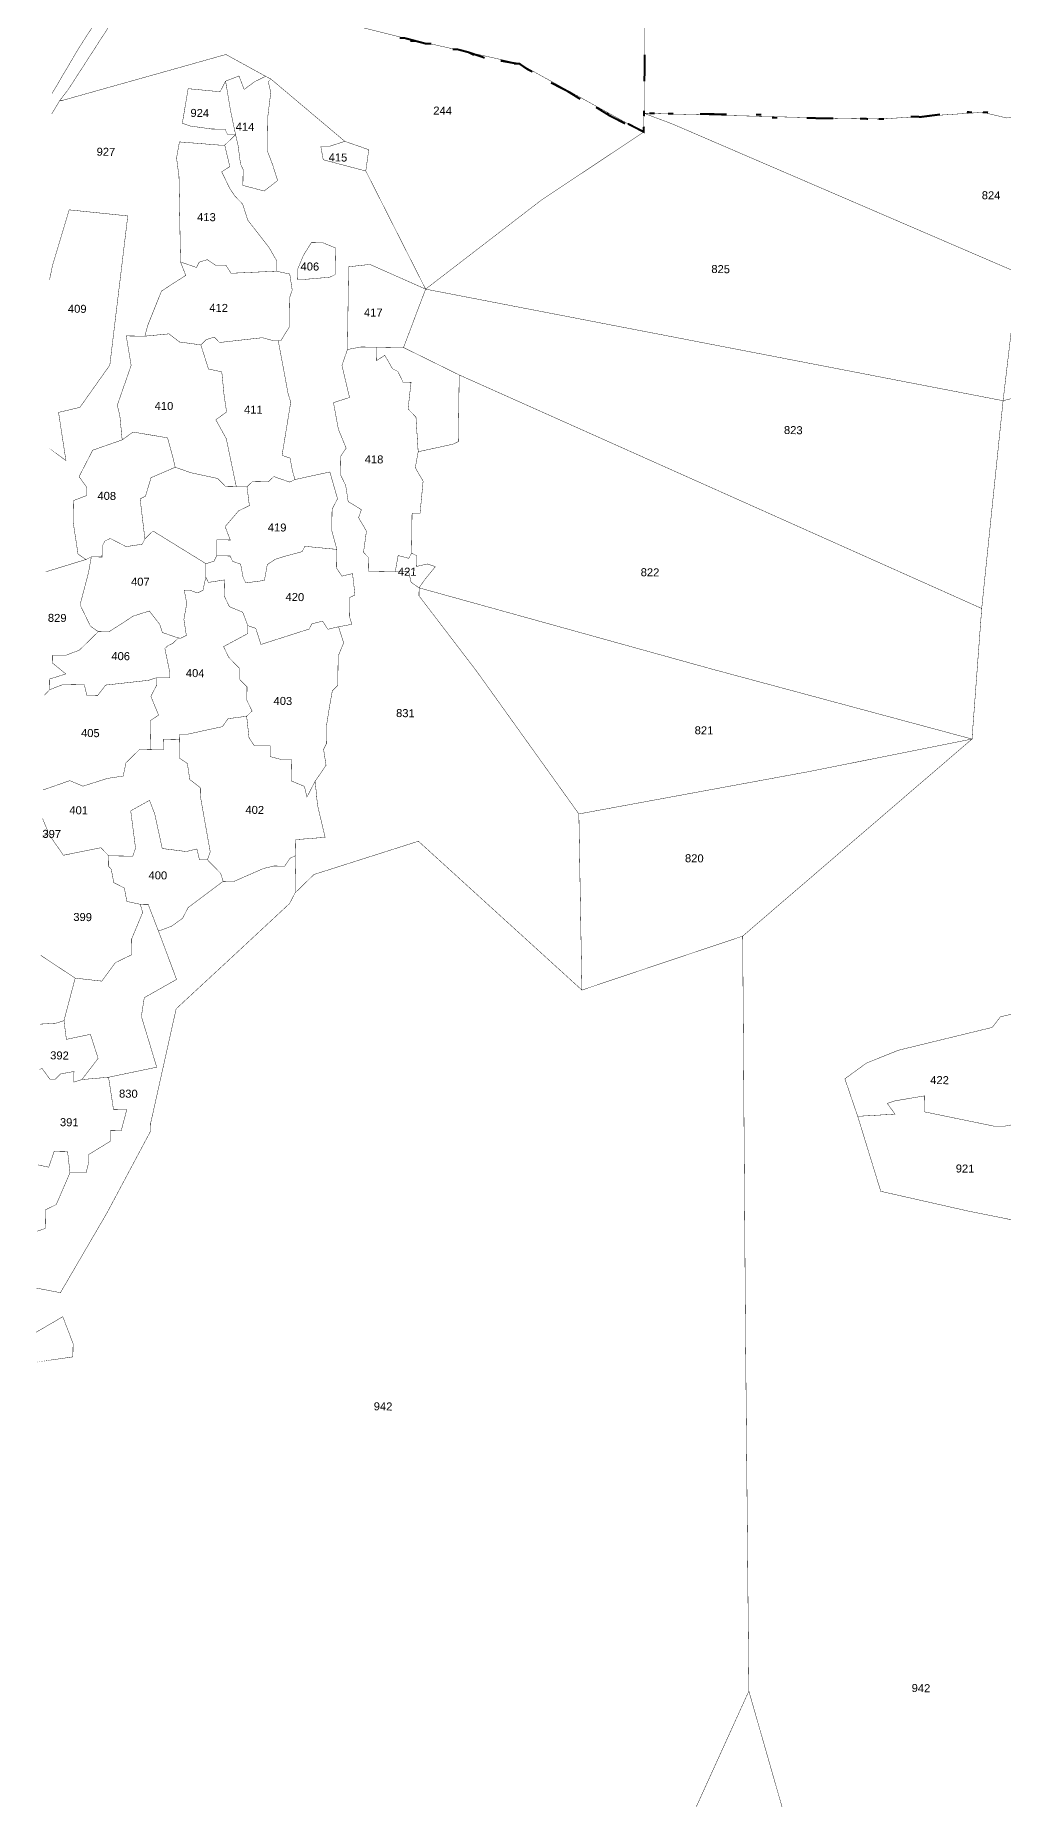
# Model space of a CAD drawing. Header units: metres. Extents: x 259177 to 277314, y 2171367 to 2185445.
# Drawn here: x 264162 to 265601, y 2175502 to 2178125 of the extents above; entities that cross this region are included whole.
import ezdxf

# ---------------------------------------------------------------- set-up
doc = ezdxf.new("R2010")
doc.units = ezdxf.units.M
doc.header["$MEASUREMENT"] = 0
for name, color, linetype in [('SURVEY NO.', 7, 'Continuous'), ('SURVEY PLOT BOUNDARY', 35, 'Continuous'), ('VILLAGE BOUNDARY', 212, 'Continuous')]:
    doc.layers.add(name, color=color, linetype=linetype)
doc.styles.add('PDF Arial', font='arial.ttf')

# ---------------------------------------------------------------- blocks, each defined once
blk = doc.blocks.new('FEWEWFEWQT')
at = {"layer": 'SURVEY PLOT BOUNDARY', "lineweight": 18, "const_width": 0.001}
for points in [[(282132.4374, 2174212.9034), (282132.3241, 2174212.7233), (282132.2574, 2174212.6067), (282132.3241, 2174212.7233), (282132.4374, 2174212.9034)], [(282132.4774, 2174212.9034), (282132.2974, 2174212.6167), (282132.2774, 2174212.59), (282132.2574, 2174212.5556), (282132.2774, 2174212.59), (282132.2841, 2174212.59), (282132.6907, 2174212.71), (282132.7907, 2174212.6567), (282132.764, 2174212.6433), (282132.7374, 2174212.6233), (282132.724, 2174212.6567), (282132.6907, 2174212.6433), (282132.6774, 2174212.6167), (282132.5974, 2174212.6233), (282132.584, 2174212.5367), (282132.604, 2174212.53), (282132.6574, 2174212.5233), (282132.6907, 2174212.5233), (282132.6974, 2174212.51), (282132.7174, 2174212.51), (282132.6907, 2174212.4833), (282132.6774, 2174212.4833), (282132.5774, 2174212.49), (282132.5707, 2174212.45), (282132.5774, 2174212.4033), (282132.584, 2174212.19), (282132.5974, 2174212.1566), (282132.5374, 2174212.1166), (282132.504, 2174212.0299), (282132.4974, 2174212.0033), (282132.4507, 2174212.0033), (282132.464, 2174211.9299), (282132.4307, 2174211.8299), (282132.4374, 2174211.8033), (282132.444, 2174211.7433), (282132.3707, 2174211.7166), (282132.3374, 2174211.6499), (282132.3574, 2174211.6232), (282132.3574, 2174211.6032), (282132.3241, 2174211.5899), (282132.3241, 2174211.5366), (282132.3374, 2174211.4566), (282132.3574, 2174211.4432), (282132.2574, 2174211.411), (282132.3574, 2174211.4432), (282132.3707, 2174211.4499), (282132.3641, 2174211.4099), (282132.3441, 2174211.3299), (282132.3707, 2174211.2766), (282132.3907, 2174211.2632), (282132.3707, 2174211.2432), (282132.3441, 2174211.2165), (282132.3107, 2174211.2032), (282132.2774, 2174211.2032), (282132.2774, 2174211.1832), (282132.3107, 2174211.1565), (282132.2707, 2174211.1432), (282132.2707, 2174211.1165), (282132.2574, 2174211.1019), (282132.2707, 2174211.1165), (282132.3041, 2174211.1299), (282132.3574, 2174211.1299), (282132.3641, 2174211.1032), (282132.3907, 2174211.1032), (282132.4107, 2174211.1299), (282132.5174, 2174211.1432), (282132.5374, 2174211.1499), (282132.5374, 2174211.1299), (282132.524, 2174211.1032), (282132.544, 2174211.0565), (282132.524, 2174211.0432), (282132.524, 2174210.9699), (282132.4974, 2174210.9699), (282132.464, 2174210.9365), (282132.4574, 2174210.9032), (282132.4174, 2174210.8965), (282132.3574, 2174210.8765), (282132.3241, 2174210.8899), (282132.2574, 2174210.8656), (282132.3241, 2174210.8899), (282132.3574, 2174210.8765), (282132.4174, 2174210.8965), (282132.4574, 2174210.9032), (282132.464, 2174210.9365), (282132.4974, 2174210.9699), (282132.5574, 2174210.9699), (282132.5574, 2174210.9965), (282132.5974, 2174210.9965), (282132.5974, 2174210.9499), (282132.6174, 2174210.9365), (282132.624, 2174210.8965), (282132.6507, 2174210.8765), (282132.6507, 2174210.8565), (282132.6774, 2174210.7165), (282132.6707, 2174210.6965), (282132.6507, 2174210.6965), (282132.644, 2174210.7232), (282132.6174, 2174210.7165), (282132.5574, 2174210.7232), (282132.5374, 2174210.8098), (282132.524, 2174210.8432), (282132.4774, 2174210.8165), (282132.4907, 2174210.7232), (282132.484, 2174210.7032), (282132.424, 2174210.7032), (282132.404, 2174210.7232), (282132.3107, 2174210.7032), (282132.2774, 2174210.7498), (282132.2707, 2174210.7565), (282132.2707, 2174210.7632), (282132.2574, 2174210.7943), (282132.2707, 2174210.7632), (282132.2707, 2174210.7565), (282132.2574, 2174210.7476), (282132.2707, 2174210.7565), (282132.2774, 2174210.7498), (282132.3107, 2174210.7032), (282132.404, 2174210.7232), (282132.424, 2174210.7032), (282132.424, 2174210.6765), (282132.4307, 2174210.6698), (282132.4374, 2174210.6365), (282132.464, 2174210.6232), (282132.4707, 2174210.5898), (282132.504, 2174210.5832), (282132.5107, 2174210.5632), (282132.484, 2174210.4965), (282132.484, 2174210.4565), (282132.444, 2174210.4365), (282132.4107, 2174210.3898), (282132.3441, 2174210.3965), (282132.2574, 2174210.4522), (282132.3441, 2174210.3965), (282132.3174, 2174210.2898), (282132.2974, 2174210.2831), (282132.2574, 2174210.2803), (282132.2974, 2174210.2831), (282132.3174, 2174210.2898), (282132.3241, 2174210.2431), (282132.384, 2174210.2565), (282132.404, 2174210.1965), (282132.3641, 2174210.1431), (282132.3441, 2174210.1365), (282132.3441, 2174210.1631), (282132.3107, 2174210.1565), (282132.2974, 2174210.1431), (282132.2841, 2174210.1431), (282132.2641, 2174210.1698), (282132.2574, 2174210.1665), (282132.2641, 2174210.1698), (282132.2841, 2174210.1431), (282132.2974, 2174210.1431), (282132.3107, 2174210.1565), (282132.3441, 2174210.1631), (282132.3441, 2174210.1365), (282132.3641, 2174210.1431), (282132.4307, 2174210.1498), (282132.444, 2174210.0698), (282132.4774, 2174210.0698), (282132.464, 2174210.0164), (282132.4374, 2174210.0164), (282132.4374, 2174209.9898), (282132.384, 2174209.9564), (282132.384, 2174209.9364), (282132.3774, 2174209.9098), (282132.3374, 2174209.9098), (282132.3307, 2174209.9631), (282132.2974, 2174209.9631), (282132.2841, 2174209.9231), (282132.2574, 2174209.9284), (282132.2841, 2174209.9231), (282132.2974, 2174209.9631), (282132.3307, 2174209.9631), (282132.3374, 2174209.9098), (282132.3041, 2174209.8298), (282132.2774, 2174209.8164), (282132.2774, 2174209.7698), (282132.2574, 2174209.7626), (282132.2774, 2174209.7698), (282132.2774, 2174209.8164), (282132.3041, 2174209.8298), (282132.3374, 2174209.9098), (282132.3774, 2174209.9098), (282132.384, 2174209.9364), (282132.384, 2174209.9564), (282132.4374, 2174209.9898), (282132.4374, 2174210.0164), (282132.464, 2174210.0164), (282132.4774, 2174210.0698), (282132.444, 2174210.0698), (282132.4307, 2174210.1498), (282132.5507, 2174210.1765), (282132.5107, 2174210.3031), (282132.5174, 2174210.3498), (282132.5974, 2174210.3965), (282132.5507, 2174210.5165), (282132.584, 2174210.5298), (282132.6107, 2174210.5498), (282132.624, 2174210.5765), (282132.7107, 2174210.6432), (282132.7374, 2174210.6432), (282132.8107, 2174210.6765), (282132.8373, 2174210.6832), (282132.864, 2174210.6832), (282132.8773, 2174210.7032), (282132.8907, 2174210.7098), (282132.8907, 2174210.6165), (282132.8773, 2174210.5898), (282132.7307, 2174210.4498), (282132.5974, 2174210.3231), (282132.5374, 2174210.0364), (282132.5374, 2174210.0164), (282132.4307, 2174209.8098), (282132.3174, 2174209.6097), (282132.2574, 2174209.6205), (282132.3174, 2174209.6097), (282132.4307, 2174209.8098), (282132.5374, 2174210.0164), (282132.5374, 2174210.0364), (282132.5974, 2174210.3231), (282132.7307, 2174210.4498), (282132.8773, 2174210.5898), (282132.8907, 2174210.6165), (282132.9373, 2174210.6632), (282133.1973, 2174210.7498), (282133.6106, 2174210.3831), (282134.0106, 2174210.5232), (282134.0306, 2174209.5297), (282134.0506, 2174208.6363), (282133.8839, 2174208.2563)], [(282133.8839, 2174208.2563), (282134.0506, 2174208.6363), (282134.3972, 2174207.4829)], [(282134.7105, 2174210.3431), (282134.6572, 2174210.3298), (282134.6372, 2174210.3031), (282134.4039, 2174210.2431), (282134.3239, 2174210.2098), (282134.2706, 2174210.1698), (282134.3039, 2174210.0765), (282134.3639, 2174209.8898), (282134.5839, 2174209.8431), (282134.7972, 2174209.8031)], [(282134.3972, 2174207.4829), (282134.0506, 2174208.6363), (282134.0306, 2174209.5297), (282134.0106, 2174210.5232), (282134.5772, 2174211.0232), (282134.5972, 2174211.3499), (282134.6439, 2174211.8699), (282135.0705, 2174211.9833)], [(282134.7972, 2174209.8031), (282134.5839, 2174209.8431), (282134.3639, 2174209.8898), (282134.3039, 2174210.0765), (282134.3972, 2174210.0831), (282134.3772, 2174210.1098), (282134.3972, 2174210.1165), (282134.4706, 2174210.1298), (282134.4706, 2174210.0898), (282134.6439, 2174210.0565), (282134.6705, 2174210.0565)]]:
    blk.add_lwpolyline(points, dxfattribs=at)
for points in [[(282133.7373, 2174212.5767), (282133.7373, 2174212.53), (282133.6973, 2174212.55), (282133.424, 2174212.6967), (282133.1373, 2174212.7567), (282133.024, 2174212.7833), (282132.8973, 2174212.8167), (282132.864, 2174212.8233), (282132.9307, 2174213.11), (282133.1373, 2174213.2367), (282133.1573, 2174213.2434), (282133.5973, 2174213.23), (282133.7239, 2174213.23), (282133.7306, 2174213.0567), (282133.7373, 2174212.6167)], [(282132.604, 2174212.9034), (282132.864, 2174212.8233), (282132.8973, 2174212.8167), (282133.024, 2174212.7833), (282133.1373, 2174212.7567), (282133.424, 2174212.6967), (282133.6973, 2174212.55), (282133.7373, 2174212.53), (282133.484, 2174212.3566), (282133.1973, 2174212.13), (282133.044, 2174212.4233), (282133.0507, 2174212.4767), (282132.9907, 2174212.4967), (282132.804, 2174212.65), (282132.7907, 2174212.6567), (282132.6907, 2174212.71), (282132.2841, 2174212.59), (282132.2774, 2174212.59), (282132.2974, 2174212.6167), (282132.4774, 2174212.9034)], [(282132.804, 2174212.65), (282132.7974, 2174212.6433), (282132.804, 2174212.6167), (282132.7974, 2174212.5567), (282132.7974, 2174212.5033), (282132.7974, 2174212.47), (282132.8107, 2174212.4367), (282132.824, 2174212.3966), (282132.7907, 2174212.37), (282132.7374, 2174212.3833), (282132.7374, 2174212.4033), (282132.7374, 2174212.4233), (282132.7307, 2174212.4367), (282132.724, 2174212.4833), (282132.7174, 2174212.51), (282132.704, 2174212.57), (282132.6907, 2174212.6433), (282132.724, 2174212.6567), (282132.7374, 2174212.6233), (282132.764, 2174212.6433), (282132.7907, 2174212.6567)], [(282132.7174, 2174212.51), (282132.6974, 2174212.51), (282132.6907, 2174212.5233), (282132.6574, 2174212.5233), (282132.604, 2174212.53), (282132.584, 2174212.5367), (282132.5974, 2174212.6233), (282132.6774, 2174212.6167), (282132.6907, 2174212.6433), (282132.704, 2174212.57)], [(282132.9907, 2174212.4967), (282132.9507, 2174212.4833), (282132.9307, 2174212.4833), (282132.9373, 2174212.45), (282133.044, 2174212.4233), (282133.1973, 2174212.13), (282133.0573, 2174212.19), (282133.004, 2174212.1833), (282133.004, 2174211.9766), (282132.9907, 2174211.9366), (282133.0107, 2174211.8566), (282132.9707, 2174211.8433), (282132.984, 2174211.7766), (282133.004, 2174211.7299), (282132.9907, 2174211.7099), (282132.9907, 2174211.6633), (282133.004, 2174211.6366), (282133.0107, 2174211.5966), (282133.044, 2174211.5766), (282133.0373, 2174211.5566), (282133.0573, 2174211.5232), (282133.0507, 2174211.4699), (282133.064, 2174211.4566), (282133.064, 2174211.4232), (282133.1307, 2174211.4232), (282133.164, 2174211.4232), (282133.1707, 2174211.3966), (282133.1907, 2174211.3832), (282133.1907, 2174211.3632), (282133.3373, 2174211.1765), (282133.5973, 2174210.8232), (282133.6106, 2174210.3831), (282133.1973, 2174210.7498), (282132.9373, 2174210.6632), (282132.8907, 2174210.6165), (282132.8907, 2174210.6965), (282132.8907, 2174210.7098), (282132.8907, 2174210.7498), (282132.964, 2174210.7565), (282132.944, 2174210.8365), (282132.9373, 2174210.8965), (282132.964, 2174210.9365), (282132.9573, 2174210.9765), (282132.964, 2174210.9899), (282132.964, 2174211.0365), (282132.9707, 2174211.0832), (282132.9773, 2174211.1232), (282132.9907, 2174211.1365), (282132.9907, 2174211.2099), (282133.004, 2174211.2432), (282132.9907, 2174211.2832), (282133.024, 2174211.2899), (282133.0173, 2174211.3099), (282133.0173, 2174211.3566), (282133.0307, 2174211.3632), (282133.024, 2174211.4166), (282132.9973, 2174211.4099), (282132.984, 2174211.4299), (282132.984, 2174211.4766), (282132.9707, 2174211.5232), (282132.9707, 2174211.5766), (282132.984, 2174211.6032), (282132.964, 2174211.6699), (282132.8773, 2174211.6499), (282132.8707, 2174211.6699), (282132.864, 2174211.7033), (282132.844, 2174211.7099), (282132.864, 2174211.8433), (282132.8573, 2174211.8633), (282132.8307, 2174211.9966), (282132.8373, 2174211.9966), (282132.8573, 2174212.0299), (282132.8573, 2174212.0566), (282132.8573, 2174212.1033), (282132.864, 2174212.1233), (282132.8573, 2174212.1633), (282132.824, 2174212.17), (282132.824, 2174212.1966), (282132.804, 2174212.23), (282132.7507, 2174212.2966), (282132.7374, 2174212.3366), (282132.7174, 2174212.3566), (282132.704, 2174212.3766), (282132.684, 2174212.4166), (282132.704, 2174212.43), (282132.6907, 2174212.4833), (282132.7174, 2174212.51), (282132.724, 2174212.4833), (282132.7307, 2174212.4367), (282132.7374, 2174212.4233), (282132.7374, 2174212.4033), (282132.7374, 2174212.3833), (282132.7907, 2174212.37), (282132.824, 2174212.3966), (282132.8107, 2174212.4367), (282132.7974, 2174212.47), (282132.7974, 2174212.5033), (282132.7974, 2174212.5567), (282132.804, 2174212.6167), (282132.7974, 2174212.6433), (282132.804, 2174212.65)], [(282134.6772, 2174212.19), (282134.6439, 2174211.8699), (282133.1973, 2174212.13), (282133.484, 2174212.3566), (282133.7373, 2174212.53), (282133.7373, 2174212.5767), (282133.8106, 2174212.55)], [(282134.9572, 2174212.61), (282135.0505, 2174212.09), (282135.0705, 2174211.9833), (282134.6439, 2174211.8699), (282134.6772, 2174212.19), (282133.8106, 2174212.55), (282133.7373, 2174212.5767), (282134.2372, 2174212.57), (282134.3306, 2174212.57), (282134.5839, 2174212.59), (282134.6439, 2174212.5767)], [(282132.6907, 2174212.4833), (282132.704, 2174212.43), (282132.684, 2174212.4166), (282132.704, 2174212.3766), (282132.7174, 2174212.3566), (282132.7374, 2174212.3366), (282132.7507, 2174212.2966), (282132.804, 2174212.23), (282132.824, 2174212.1966), (282132.824, 2174212.17), (282132.7107, 2174212.1633), (282132.6974, 2174212.1833), (282132.6707, 2174212.1833), (282132.6507, 2174212.1966), (282132.6307, 2174212.19), (282132.624, 2174212.1766), (282132.584, 2174212.19), (282132.5774, 2174212.4033), (282132.5707, 2174212.45), (282132.5774, 2174212.49), (282132.6774, 2174212.4833)], [(282133.044, 2174212.4233), (282132.9373, 2174212.45), (282132.9307, 2174212.4833), (282132.9507, 2174212.4833), (282132.9907, 2174212.4967), (282133.0507, 2174212.4767)], [(282132.2574, 2174211.7233), (282132.3041, 2174211.6899), (282132.2841, 2174211.8099), (282132.3374, 2174211.8233), (282132.4107, 2174211.9299), (282132.4507, 2174212.3033), (282132.3041, 2174212.3166), (282132.2641, 2174212.1766), (282132.2574, 2174212.1416), (282132.2641, 2174212.1766), (282132.3041, 2174212.3166), (282132.4507, 2174212.3033), (282132.4107, 2174211.9299), (282132.3374, 2174211.8233), (282132.2841, 2174211.8099), (282132.3041, 2174211.6899)], [(282132.9573, 2174212.1566), (282132.8907, 2174212.15), (282132.8773, 2174212.15), (282132.8773, 2174212.1766), (282132.8907, 2174212.21), (282132.9107, 2174212.2433), (282132.9373, 2174212.2433), (282132.9707, 2174212.23), (282132.9707, 2174212.1966), (282132.9707, 2174212.1633)], [(282132.9573, 2174212.1566), (282132.9707, 2174212.1633), (282132.9707, 2174212.1966), (282132.9707, 2174212.23), (282132.9373, 2174212.2433), (282132.9107, 2174212.2433), (282132.8907, 2174212.21), (282132.8773, 2174212.1766), (282132.8773, 2174212.15), (282132.8907, 2174212.15)], [(282132.824, 2174212.17), (282132.8573, 2174212.1633), (282132.864, 2174212.1233), (282132.8573, 2174212.1033), (282132.8573, 2174212.0566), (282132.8573, 2174212.0299), (282132.8373, 2174211.9966), (282132.8307, 2174211.9966), (282132.8174, 2174211.9966), (282132.7907, 2174212.0033), (282132.684, 2174211.9899), (282132.6707, 2174212.0033), (282132.6507, 2174211.9966), (282132.6374, 2174211.9833), (282132.584, 2174211.9899), (282132.5574, 2174212.0099), (282132.4974, 2174212.0033), (282132.504, 2174212.0299), (282132.5374, 2174212.1166), (282132.5974, 2174212.1566), (282132.584, 2174212.19), (282132.624, 2174212.1766), (282132.6307, 2174212.19), (282132.6507, 2174212.1966), (282132.6707, 2174212.1833), (282132.6974, 2174212.1833), (282132.7107, 2174212.1633)], [(282133.1973, 2174212.13), (282133.144, 2174211.9833), (282133.0773, 2174211.9833), (282133.0373, 2174211.9833), (282133.004, 2174211.9766), (282133.004, 2174212.1833), (282133.0573, 2174212.19)], [(282134.5972, 2174211.3499), (282133.284, 2174211.9166), (282133.144, 2174211.9833), (282133.1973, 2174212.13), (282134.6439, 2174211.8699)], [(282132.6374, 2174211.9833), (282132.6574, 2174211.9233), (282132.6907, 2174211.9166), (282132.6974, 2174211.8566), (282132.704, 2174211.8166), (282132.6774, 2174211.7966), (282132.704, 2174211.7499), (282132.7307, 2174211.6299), (282132.704, 2174211.6299), (282132.684, 2174211.6499), (282132.6174, 2174211.6633), (282132.5774, 2174211.6766), (282132.5707, 2174211.7033), (282132.5574, 2174211.7499), (282132.4707, 2174211.7633), (282132.444, 2174211.7433), (282132.4374, 2174211.8033), (282132.4307, 2174211.8299), (282132.464, 2174211.9299), (282132.4507, 2174212.0033), (282132.4974, 2174212.0033), (282132.5574, 2174212.0099), (282132.584, 2174211.9899)], [(282132.8307, 2174211.9966), (282132.8573, 2174211.8633), (282132.864, 2174211.8433), (282132.844, 2174211.7099), (282132.864, 2174211.7033), (282132.8707, 2174211.6699), (282132.8773, 2174211.6499), (282132.864, 2174211.6433), (282132.824, 2174211.6566), (282132.8107, 2174211.6433), (282132.7707, 2174211.6433), (282132.7574, 2174211.6299), (282132.7307, 2174211.6299), (282132.704, 2174211.7499), (282132.6774, 2174211.7966), (282132.704, 2174211.8166), (282132.6974, 2174211.8566), (282132.6907, 2174211.9166), (282132.6574, 2174211.9233), (282132.6374, 2174211.9833), (282132.6507, 2174211.9966), (282132.6707, 2174212.0033), (282132.684, 2174211.9899), (282132.7907, 2174212.0033), (282132.8174, 2174211.9966)], [(282133.0773, 2174211.9833), (282133.0773, 2174211.9499), (282133.0973, 2174211.9633), (282133.1173, 2174211.9299), (282133.1307, 2174211.9233), (282133.144, 2174211.8966), (282133.164, 2174211.8966), (282133.1573, 2174211.8299), (282133.1773, 2174211.8099), (282133.184, 2174211.7233), (282133.1773, 2174211.6833), (282133.1973, 2174211.6499), (282133.1907, 2174211.5699), (282133.1707, 2174211.5699), (282133.1707, 2174211.4699), (282133.164, 2174211.4566), (282133.1373, 2174211.4632), (282133.1307, 2174211.4232), (282133.064, 2174211.4232), (282133.064, 2174211.4566), (282133.0507, 2174211.4699), (282133.0573, 2174211.5232), (282133.0373, 2174211.5566), (282133.044, 2174211.5766), (282133.0107, 2174211.5966), (282133.004, 2174211.6366), (282132.9907, 2174211.6633), (282132.9907, 2174211.7099), (282133.004, 2174211.7299), (282132.984, 2174211.7766), (282132.9707, 2174211.8433), (282133.0107, 2174211.8566), (282132.9907, 2174211.9366), (282133.004, 2174211.9766), (282133.0373, 2174211.9833)], [(282133.284, 2174211.9166), (282133.284, 2174211.7499), (282133.2706, 2174211.7433), (282133.184, 2174211.7233), (282133.1773, 2174211.8099), (282133.1573, 2174211.8299), (282133.164, 2174211.8966), (282133.144, 2174211.8966), (282133.1307, 2174211.9233), (282133.1173, 2174211.9299), (282133.0973, 2174211.9633), (282133.0773, 2174211.9499), (282133.0773, 2174211.9833), (282133.144, 2174211.9833)], [(282134.5772, 2174211.0232), (282133.9239, 2174211.1899), (282133.1907, 2174211.3832), (282133.204, 2174211.4032), (282133.2307, 2174211.4366), (282133.2107, 2174211.4432), (282133.184, 2174211.4366), (282133.184, 2174211.4632), (282133.1707, 2174211.4699), (282133.1707, 2174211.5699), (282133.1907, 2174211.5699), (282133.1973, 2174211.6499), (282133.1773, 2174211.6833), (282133.184, 2174211.7233), (282133.2706, 2174211.7433), (282133.284, 2174211.7499), (282133.284, 2174211.9166), (282134.5972, 2174211.3499)], [(282132.5774, 2174211.6766), (282132.5174, 2174211.6499), (282132.504, 2174211.6032), (282132.4907, 2174211.5966), (282132.504, 2174211.4966), (282132.4974, 2174211.4832), (282132.4574, 2174211.4766), (282132.4174, 2174211.4966), (282132.404, 2174211.4899), (282132.3974, 2174211.4766), (282132.3974, 2174211.4499), (282132.3707, 2174211.4499), (282132.3574, 2174211.4432), (282132.3374, 2174211.4566), (282132.3241, 2174211.5366), (282132.3241, 2174211.5899), (282132.3574, 2174211.6032), (282132.3574, 2174211.6232), (282132.3374, 2174211.6499), (282132.3707, 2174211.7166), (282132.444, 2174211.7433), (282132.4707, 2174211.7633), (282132.5574, 2174211.7499), (282132.5707, 2174211.7033)], [(282132.7574, 2174211.6299), (282132.764, 2174211.5832), (282132.7374, 2174211.5699), (282132.704, 2174211.5299), (282132.7174, 2174211.4966), (282132.684, 2174211.4966), (282132.684, 2174211.4566), (282132.6774, 2174211.4432), (282132.6574, 2174211.4366), (282132.524, 2174211.5166), (282132.504, 2174211.4966), (282132.4907, 2174211.5966), (282132.504, 2174211.6032), (282132.5174, 2174211.6499), (282132.5774, 2174211.6766), (282132.6174, 2174211.6633), (282132.684, 2174211.6499), (282132.704, 2174211.6299), (282132.7307, 2174211.6299)], [(282132.684, 2174211.4566), (282132.684, 2174211.4966), (282132.7174, 2174211.4966), (282132.704, 2174211.5299), (282132.7374, 2174211.5699), (282132.764, 2174211.5832), (282132.7574, 2174211.6299), (282132.7707, 2174211.6433), (282132.8107, 2174211.6433), (282132.824, 2174211.6566), (282132.864, 2174211.6433), (282132.8773, 2174211.6499), (282132.964, 2174211.6699), (282132.984, 2174211.6032), (282132.9707, 2174211.5766), (282132.9707, 2174211.5232), (282132.984, 2174211.4766), (282132.904, 2174211.4832), (282132.8973, 2174211.4699), (282132.8507, 2174211.4566), (282132.8307, 2174211.4499), (282132.8107, 2174211.4366), (282132.804, 2174211.3966), (282132.7574, 2174211.3899), (282132.7507, 2174211.4032), (282132.744, 2174211.4366), (282132.724, 2174211.4432), (282132.7174, 2174211.4566)], [(282132.6574, 2174211.4366), (282132.6574, 2174211.4032), (282132.6507, 2174211.3699), (282132.6374, 2174211.3632), (282132.6174, 2174211.3699), (282132.604, 2174211.3699), (282132.6107, 2174211.3366), (282132.604, 2174211.2966), (282132.6107, 2174211.2566), (282132.5974, 2174211.2499), (282132.5907, 2174211.2499), (282132.5507, 2174211.2632), (282132.544, 2174211.2832), (282132.5174, 2174211.3166), (282132.4774, 2174211.3032), (282132.4174, 2174211.2632), (282132.3907, 2174211.2632), (282132.3707, 2174211.2766), (282132.3441, 2174211.3299), (282132.3641, 2174211.4099), (282132.3707, 2174211.4499), (282132.3974, 2174211.4499), (282132.3974, 2174211.4766), (282132.404, 2174211.4899), (282132.4174, 2174211.4966), (282132.4574, 2174211.4766), (282132.4974, 2174211.4832), (282132.504, 2174211.4966), (282132.524, 2174211.5166)], [(282132.984, 2174211.4766), (282132.984, 2174211.4299), (282132.9973, 2174211.4099), (282133.024, 2174211.4166), (282133.0307, 2174211.3632), (282133.0173, 2174211.3566), (282133.0173, 2174211.3099), (282133.024, 2174211.2899), (282132.9907, 2174211.2832), (282132.964, 2174211.2766), (282132.9507, 2174211.2966), (282132.924, 2174211.2899), (282132.9173, 2174211.2766), (282132.8773, 2174211.2632), (282132.7974, 2174211.2365), (282132.784, 2174211.2766), (282132.764, 2174211.2832), (282132.7507, 2174211.3166), (282132.7174, 2174211.3299), (282132.704, 2174211.3566), (282132.704, 2174211.3966), (282132.664, 2174211.3899), (282132.6574, 2174211.4032), (282132.6574, 2174211.4366), (282132.6774, 2174211.4432), (282132.684, 2174211.4566), (282132.7174, 2174211.4566), (282132.724, 2174211.4432), (282132.744, 2174211.4366), (282132.7507, 2174211.4032), (282132.7574, 2174211.3899), (282132.804, 2174211.3966), (282132.8107, 2174211.4366), (282132.8307, 2174211.4499), (282132.8507, 2174211.4566), (282132.8973, 2174211.4699), (282132.904, 2174211.4832)], [(282133.1307, 2174211.4232), (282133.1373, 2174211.4632), (282133.164, 2174211.4566), (282133.1707, 2174211.4699), (282133.184, 2174211.4632), (282133.184, 2174211.4366), (282133.2107, 2174211.4432), (282133.2307, 2174211.4366), (282133.204, 2174211.4032), (282133.1907, 2174211.3832), (282133.1707, 2174211.3966), (282133.164, 2174211.4232)], [(282132.764, 2174211.0565), (282132.7174, 2174211.0499), (282132.704, 2174211.0299), (282132.6174, 2174211.0099), (282132.5974, 2174211.0099), (282132.5974, 2174210.9965), (282132.5574, 2174210.9965), (282132.5574, 2174210.9699), (282132.524, 2174210.9699), (282132.524, 2174211.0432), (282132.544, 2174211.0565), (282132.524, 2174211.1032), (282132.5374, 2174211.1299), (282132.5374, 2174211.1499), (282132.5707, 2174211.1499), (282132.5707, 2174211.1632), (282132.5574, 2174211.2232), (282132.564, 2174211.2299), (282132.5774, 2174211.2365), (282132.5907, 2174211.2499), (282132.5974, 2174211.2499), (282132.6107, 2174211.2566), (282132.604, 2174211.2966), (282132.6107, 2174211.3366), (282132.604, 2174211.3699), (282132.6174, 2174211.3699), (282132.6374, 2174211.3632), (282132.6507, 2174211.3699), (282132.6574, 2174211.4032), (282132.664, 2174211.3899), (282132.704, 2174211.3966), (282132.704, 2174211.3566), (282132.7174, 2174211.3299), (282132.7507, 2174211.3166), (282132.764, 2174211.2832), (282132.764, 2174211.2632), (282132.704, 2174211.2299), (282132.7174, 2174211.2032), (282132.744, 2174211.1765), (282132.744, 2174211.1499), (282132.764, 2174211.1299), (282132.764, 2174211.0965), (282132.7774, 2174211.0699)], [(282134.5772, 2174211.0232), (282134.1706, 2174210.9365), (282133.5973, 2174210.8232), (282133.3373, 2174211.1765), (282133.1907, 2174211.3632), (282133.1907, 2174211.3832), (282133.9239, 2174211.1899)], [(282132.5907, 2174211.2499), (282132.5774, 2174211.2365), (282132.564, 2174211.2299), (282132.5574, 2174211.2232), (282132.5707, 2174211.1632), (282132.5707, 2174211.1499), (282132.5374, 2174211.1499), (282132.5174, 2174211.1432), (282132.4107, 2174211.1299), (282132.3907, 2174211.1032), (282132.3641, 2174211.1032), (282132.3574, 2174211.1299), (282132.3041, 2174211.1299), (282132.2707, 2174211.1165), (282132.2707, 2174211.1432), (282132.3107, 2174211.1565), (282132.2774, 2174211.1832), (282132.2774, 2174211.2032), (282132.3107, 2174211.2032), (282132.3441, 2174211.2165), (282132.3707, 2174211.2432), (282132.3907, 2174211.2632), (282132.4174, 2174211.2632), (282132.4774, 2174211.3032), (282132.5174, 2174211.3166), (282132.544, 2174211.2832), (282132.5507, 2174211.2632)], [(282132.9907, 2174211.2832), (282133.004, 2174211.2432), (282132.9907, 2174211.2099), (282132.9907, 2174211.1365), (282132.9773, 2174211.1232), (282132.9707, 2174211.0832), (282132.964, 2174211.0365), (282132.964, 2174210.9899), (282132.9573, 2174210.9765), (282132.964, 2174210.9365), (282132.9373, 2174210.8965), (282132.9173, 2174210.8565), (282132.9107, 2174210.8832), (282132.8773, 2174210.8965), (282132.8773, 2174210.9499), (282132.8507, 2174210.9499), (282132.824, 2174210.9565), (282132.824, 2174210.9832), (282132.784, 2174210.9832), (282132.7707, 2174211.0032), (282132.764, 2174211.0565), (282132.7774, 2174211.0699), (282132.764, 2174211.0965), (282132.764, 2174211.1299), (282132.744, 2174211.1499), (282132.744, 2174211.1765), (282132.7174, 2174211.2032), (282132.704, 2174211.2299), (282132.764, 2174211.2632), (282132.764, 2174211.2832), (282132.784, 2174211.2766), (282132.7974, 2174211.2365), (282132.8773, 2174211.2632), (282132.9173, 2174211.2766), (282132.924, 2174211.2899), (282132.9507, 2174211.2966), (282132.964, 2174211.2766)], [(282132.7107, 2174210.6432), (282132.704, 2174210.6632), (282132.6707, 2174210.6965), (282132.6774, 2174210.7165), (282132.6507, 2174210.8565), (282132.6507, 2174210.8765), (282132.624, 2174210.8965), (282132.6174, 2174210.9365), (282132.5974, 2174210.9499), (282132.5974, 2174210.9965), (282132.5974, 2174211.0099), (282132.6174, 2174211.0099), (282132.704, 2174211.0299), (282132.7174, 2174211.0499), (282132.764, 2174211.0565), (282132.7707, 2174211.0032), (282132.784, 2174210.9832), (282132.824, 2174210.9832), (282132.824, 2174210.9565), (282132.8507, 2174210.9499), (282132.8773, 2174210.9499), (282132.8773, 2174210.8965), (282132.9107, 2174210.8832), (282132.9173, 2174210.8565), (282132.9373, 2174210.8965), (282132.944, 2174210.8365), (282132.964, 2174210.7565), (282132.8907, 2174210.7498), (282132.8907, 2174210.7098), (282132.8773, 2174210.7032), (282132.864, 2174210.6832), (282132.8373, 2174210.6832), (282132.8107, 2174210.6765), (282132.7374, 2174210.6432)], [(282134.0106, 2174210.5232), (282133.6106, 2174210.3831), (282133.5973, 2174210.8232), (282134.1706, 2174210.9365), (282134.5772, 2174211.0232)], [(282132.6707, 2174210.6965), (282132.704, 2174210.6632), (282132.7107, 2174210.6432), (282132.624, 2174210.5765), (282132.6107, 2174210.5498), (282132.584, 2174210.5298), (282132.5507, 2174210.5165), (282132.524, 2174210.5832), (282132.504, 2174210.5832), (282132.4707, 2174210.5898), (282132.464, 2174210.6232), (282132.4374, 2174210.6365), (282132.4307, 2174210.6698), (282132.424, 2174210.6765), (282132.424, 2174210.7032), (282132.484, 2174210.7032), (282132.4907, 2174210.7232), (282132.4774, 2174210.8165), (282132.524, 2174210.8432), (282132.5374, 2174210.8098), (282132.5574, 2174210.7232), (282132.6174, 2174210.7165), (282132.644, 2174210.7232), (282132.6507, 2174210.6965)], [(282132.5507, 2174210.5165), (282132.5974, 2174210.3965), (282132.5174, 2174210.3498), (282132.5107, 2174210.3031), (282132.5507, 2174210.1765), (282132.4307, 2174210.1498), (282132.3641, 2174210.1431), (282132.404, 2174210.1965), (282132.384, 2174210.2565), (282132.3241, 2174210.2431), (282132.3174, 2174210.2898), (282132.3441, 2174210.3965), (282132.4107, 2174210.3898), (282132.444, 2174210.4365), (282132.4707, 2174210.4498), (282132.484, 2174210.4565), (282132.484, 2174210.4965), (282132.5107, 2174210.5632), (282132.504, 2174210.5832), (282132.524, 2174210.5832)], [(282134.7705, 2174210.0698), (282134.7372, 2174210.0631), (282134.7372, 2174210.0698), (282134.6705, 2174210.0565), (282134.6439, 2174210.0565), (282134.4706, 2174210.0898), (282134.4706, 2174210.1298), (282134.3972, 2174210.1165), (282134.3772, 2174210.1098), (282134.3972, 2174210.0831), (282134.3039, 2174210.0765), (282134.2706, 2174210.1698), (282134.3239, 2174210.2098), (282134.4039, 2174210.2431), (282134.6372, 2174210.3031), (282134.6572, 2174210.3298), (282134.7105, 2174210.3431), (282134.7239, 2174210.3098), (282134.7372, 2174210.1965), (282134.7639, 2174210.1898), (282134.7705, 2174210.1298)], [(282132.2574, 2174209.435), (282132.3507, 2174209.4497), (282132.3507, 2174209.4831), (282132.3241, 2174209.5497), (282132.2574, 2174209.5097), (282132.3241, 2174209.5497), (282132.3507, 2174209.4831), (282132.3507, 2174209.4497)]]:
    blk.add_lwpolyline(points, close=True, dxfattribs=at)
at = {"layer": 'VILLAGE BOUNDARY', "const_width": 0.005}
for points in [[(282133.164, 2174212.75), (282133.1373, 2174212.7567), (282133.124, 2174212.7567)], [(282133.1507, 2174212.75), (282133.164, 2174212.75), (282133.1907, 2174212.7433), (282133.204, 2174212.7433)], [(282133.2573, 2174212.73), (282133.2706, 2174212.73), (282133.2973, 2174212.7233), (282133.3373, 2174212.71)], [(282133.3106, 2174212.7167), (282133.2973, 2174212.7233)], [(282133.3773, 2174212.7033), (282133.4173, 2174212.6967), (282133.424, 2174212.6967), (282133.444, 2174212.6833), (282133.4573, 2174212.6767)], [(282133.7373, 2174212.7233), (282133.7373, 2174212.6967), (282133.7373, 2174212.6567)], [(282133.4106, 2174212.6967), (282133.424, 2174212.6967)], [(282133.504, 2174212.65), (282133.5173, 2174212.6433), (282133.544, 2174212.63), (282133.5773, 2174212.61)], [(282133.5573, 2174212.6233), (282133.544, 2174212.63)], [(282133.6506, 2174212.57), (282133.6173, 2174212.59)], [(282133.644, 2174212.5767), (282133.6506, 2174212.57), (282133.6773, 2174212.5567), (282133.6906, 2174212.55)], [(282133.7373, 2174212.5833), (282133.7373, 2174212.5767), (282133.7373, 2174212.57)], [(282133.7506, 2174212.5767), (282133.7639, 2174212.5767)], [(282133.7973, 2174212.5767), (282133.8106, 2174212.5767)], [(282133.8773, 2174212.5767), (282133.9039, 2174212.5767), (282133.9439, 2174212.5767)], [(282134.0173, 2174212.5767), (282134.0306, 2174212.5767)], [(282134.0573, 2174212.57), (282134.0706, 2174212.57)], [(282134.1439, 2174212.57), (282134.1706, 2174212.57), (282134.2106, 2174212.57)], [(282134.2772, 2174212.57), (282134.2972, 2174212.57)], [(282134.3239, 2174212.57), (282134.3306, 2174212.57), (282134.3372, 2174212.57)], [(282134.4039, 2174212.5767), (282134.4306, 2174212.5767), (282134.4772, 2174212.5833)], [(282134.5439, 2174212.59), (282134.5572, 2174212.59)], [(282134.5839, 2174212.59), (282134.5972, 2174212.59)], [(282133.6973, 2174212.55), (282133.7373, 2174212.53), (282133.7373, 2174212.5433)]]:
    blk.add_lwpolyline(points, dxfattribs=at)
at = {"layer": 'SURVEY NO.', "char_height": 0.02, "attachment_point": 7, "style": 'PDF Arial'}
for s, insert in [('924', (282132.604, 2174212.5526)), ('244', (282133.2107, 2174212.5666)), ('414', (282132.7174, 2174212.5199)), ('927', (282132.3707, 2174212.4526)), ('415', (282132.9507, 2174212.446)), ('824', (282134.5839, 2174212.3726)), ('413', (282132.624, 2174212.2926)), ('406', (282132.884, 2174212.1726)), ('825', (282133.9106, 2174212.1793)), ('412', (282132.6574, 2174212.0665)), ('409', (282132.3041, 2174212.0593)), ('417', (282133.044, 2174212.0598)), ('410', (282132.524, 2174211.8193)), ('411', (282132.7474, 2174211.8132)), ('823', (282134.0973, 2174211.7792)), ('418', (282133.0507, 2174211.6926)), ('408', (282132.384, 2174211.5926)), ('419', (282132.8107, 2174211.5192)), ('421', (282133.1373, 2174211.4131)), ('822', (282133.7439, 2174211.4192)), ('407', (282132.4707, 2174211.3792)), ('420', (282132.8573, 2174211.3459)), ('829', (282132.2641, 2174211.2859)), ('406', (282132.424, 2174211.1925)), ('404', (282132.6107, 2174211.1525)), ('403', (282132.8307, 2174211.0858)), ('831', (282133.1373, 2174211.0592)), ('821', (282133.8839, 2174211.0259)), ('405', (282132.3507, 2174210.9992)), ('401', (282132.3241, 2174210.8058)), ('402', (282132.764, 2174210.8125)), ('397', (282132.2574, 2174210.7458)), ('820', (282133.8639, 2174210.7058)), ('400', (282132.524, 2174210.6458)), ('399', (282132.3374, 2174210.5391)), ('392', (282132.2841, 2174210.1924)), ('422', (282134.4839, 2174210.1597)), ('830', (282132.4574, 2174210.0991)), ('391', (282132.3107, 2174210.0257)), ('921', (282134.5506, 2174209.9391)), ('942', (282133.104, 2174209.3257)), ('942', (282134.4572, 2174208.639))]:
    blk.add_mtext(s, dxfattribs=dict(at, insert=insert))

msp = doc.modelspace()

# ---------------------------------------------------------------- block references
at = {"xscale": 594.7216958835667, "yscale": 594.7216958835667, "zscale": 594.7216958835667, "rotation": 359.254356221976}
msp.add_blockref('FEWEWFEWQT', (-184338996.6, -1288580324.6), dxfattribs=at)

doc.saveas('drawing.dxf')
